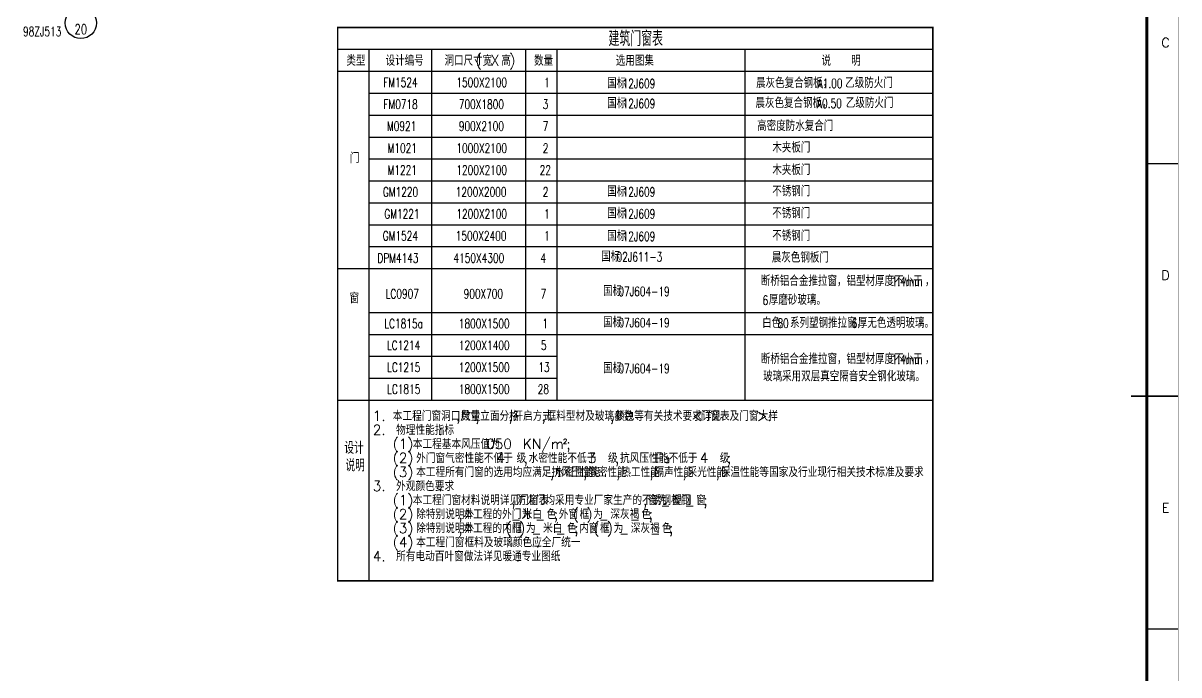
# Model space of a CAD drawing. Header units: millimetres. Extents: x 172649 to 472543, y 238332 to 449264.
# Drawn here: x 276920 to 295370, y 248746 to 259150 of the extents above; entities that cross this region are included whole.
import ezdxf
from ezdxf.enums import TextEntityAlignment as Align

# ---------------------------------------------------------------- set-up
doc = ezdxf.new("R2010")
doc.units = ezdxf.units.MM
doc.header["$LTSCALE"] = 1000
for name, color, linetype in [('DIM_IDEN', 3, 'Continuous'), ('PUB_TAB', 7, 'Continuous'), ('PUB_TEXT', 7, 'Continuous'), ('TEXT', 7, 'Continuous')]:
    doc.layers.add(name, color=color, linetype=linetype)
doc.styles.add('_TCH_DIM', font='SIMPLEX', dxfattribs={"bigfont": 'GBCBIG'})
doc.styles.add('_TCH_LABEL', font='COMPLEX', dxfattribs={"bigfont": 'GBCBIG'})
doc.styles.add('_TCH_WDTABLE', font='SIMPLEX', dxfattribs={"bigfont": 'GBCBIG'})
doc.styles.get("Standard").update_dxf_attribs({"font": 'txt', "bigfont": 'gbcbig.shx'})

# ---------------------------------------------------------------- blocks, each defined once
blk = doc.blocks.new('GEDI_WK_A1')
at = {"color": 3}
for p, q in [((831, 371.25), (841, 371.25)), ((831, 297), (841, 297)), ((831, 222.75), (841, 222.75))]:
    blk.add_line(p, q, dxfattribs=at)
for points, const_width in [([(0, 0), (841, 0), (841, 594), (0, 594)], 0.1), ([(25, 10), (831, 10), (831, 584), (25, 584)], 1)]:
    blk.add_lwpolyline(points, close=True, dxfattribs=dict(at, const_width=const_width))
at = {"color": 3, "const_width": 0.5}
blk.add_lwpolyline([(826, 297), (841, 297)], dxfattribs=at)
at = {"color": 3}
for s, p in [('C', (837, 408.38)), ('D', (837, 334.12)), ('E', (837, 259.88))]:
    blk.add_text(s, height=3, dxfattribs=at).set_placement(p, align=Align.CENTER)

msp = doc.modelspace()

# ---------------------------------------------------------------- linework, layer by layer
at = {"layer": 'DIM_IDEN'}
msp.add_circle((277841.1, 259152.2), 250, dxfattribs=at)
at = {"layer": 'PUB_TAB', "color": 7, "const_width": 25}
msp.add_lwpolyline([(281941, 250246.8), (291441, 250246.8), (291441, 259081.3), (281941, 259081.3)], close=True, dxfattribs=at)
at = {"layer": 'PUB_TAB', "color": 7}
for points in [[(281941, 258731.3), (291441, 258731.3)], [(282441, 258731.3), (282441, 250246.8)], [(283441, 258731.3), (283441, 253131.3)], [(284941, 258731.3), (284941, 253131.3)], [(285441, 258731.3), (285441, 253131.3)], [(288441, 258731.3), (288441, 253131.3)], [(281941, 258381.3), (291441, 258381.3)], [(282441, 258031.3), (291441, 258031.3)], [(282441, 258031.3), (291441, 258031.3)], [(282441, 257681.3), (291441, 257681.3)], [(282441, 257331.3), (291441, 257331.3)], [(282441, 256981.3), (291441, 256981.3)], [(282441, 256631.3), (291441, 256631.3)], [(282441, 256281.3), (291441, 256281.3)], [(282441, 255931.3), (291441, 255931.3)], [(282441, 255581.3), (291441, 255581.3)], [(281941, 255231.3), (291441, 255231.3)], [(282441, 254531.3), (291441, 254531.3)], [(282441, 254181.3), (291441, 254181.3)], [(282441, 253831.3), (285441, 253831.3)], [(282441, 253481.3), (285441, 253481.3)], [(281941, 253131.3), (291441, 253131.3)], [(282441, 253131.3), (291441, 253131.3)]]:
    msp.add_lwpolyline(points, dxfattribs=at)

# ---------------------------------------------------------------- block references
at = {"xscale": 50, "yscale": 50, "zscale": 50}
msp.add_blockref('GEDI_WK_A1', (253307.7, 238344.4), dxfattribs=at)

# ---------------------------------------------------------------- texts
at = {"layer": 'PUB_TAB', "color": 7}
for s, height, p in [('建筑门窗表', 241.13, (286265.5, 258781.3)), ('(', 175, (284138.9, 258468.8)), (')', 175, (284676.3, 258468.8)), ('类型', 168.79, (282081.2, 258468.8)), ('设计编号', 168.79, (282707.4, 258468.8)), ('洞口尺寸', 168.79, (283647.4, 258468.8)), ('宽', 168.8, (284255.5, 258468.8)), ('X', 175, (284378.4, 258468.8)), ('高', 168.8, (284553.4, 258468.8)), ('数量', 168.79, (285077.4, 258468.8)), ('选用图集', 168.79, (286381.8, 258468.8)), ('说', 168.8, (289664.5, 258468.8)), ('明', 168.8, (290137.4, 258468.8)), ('1.', 160, (282501, 252800.8)), ('本工程门窗洞口尺寸', 154.33, (282821, 252800.8)), ('数量', 154.33, (283912.1, 252800.8)), ('立面分格', 154.33, (284216.7, 252800.8)), ('开启方式', 154.33, (284746.1, 252800.8)), ('框料型材及玻璃参数', 154.33, (285275.5, 252800.8)), ('颜色等有关技术要求详见', 154.326, (286366.5, 252800.8)), ('门窗表及门窗大样', 154.33, (287735.6, 252800.8)), (',', 160, (283832.1, 252800.8)), (',', 160, (284136.7, 252800.8)), (',', 160, (284666.1, 252800.8)), (',', 160, (285195.5, 252800.8)), (',', 160, (286286.5, 252800.8)), ('<', 160, (287602.3, 252800.8)), ('>.', 160, (288634.3, 252800.8)), ('2.', 160, (282501, 252576.8)), ('物理性能指标', 154.33, (282874.3, 252576.8)), (':', 160, (283548.4, 252576.8)), ('设计', 192.91, (282048.3, 252273.9)), ('(1)', 160, (282821, 252352.8)), ('本工程基本风压值为', 154.33, (283141, 252352.8)), ('050', 160, (284312.1, 252352.8)), ('KN/m', 160, (284898.7, 252352.8)), ('2', 80, (285538.7, 252432.8)), (';', 160, (285592.1, 252352.8)), ('(2)', 160, (282821, 252128.8)), ('外门窗气密性能不低于', 154.33, (283194.3, 252128.8)), ('4', 160, (284477.7, 252128.8)), ('级', 154.3, (284797.7, 252128.8)), ('水密性能不低于', 154.33, (284990.1, 252128.8)), ('3', 160, (285936.5, 252128.8)), ('级', 154.3, (286256.5, 252128.8)), ('抗风压性能', 154.33, (286448.8, 252128.8)), ('P', 160, (287010.5, 252128.8)), ('不低于', 154.33, (287223.8, 252128.8)), ('4', 160, (287720.9, 252128.8)), ('级', 154.3, (288040.9, 252128.8)), (';', 160, (288153.2, 252128.8)), ('说明', 192.91, (282066.4, 251993.9)), ('(3)', 160, (282821, 251904.8)), ('本工程所有门窗的选用均应满足抗风压性能', 154.326, (283194.3, 251904.8)), (',', 160, (284910.1, 252128.8)), ('水密性能', 154.33, (285408.8, 251904.8)), ('气密性能', 154.33, (285938.2, 251904.8)), (',', 160, (286368.8, 252128.8)), ('热工性能', 154.33, (286467.5, 251904.8)), ('隔声性能', 154.33, (286996.9, 251904.8)), ('3', 80, (287170.5, 252128.8)), ('采光性能', 154.33, (287526.2, 251904.8)), ('保温性能等国家及行业现行相关技术标准及要求', 154.326, (288055.6, 251904.8)), ('外观颜色要求', 154.33, (282874.3, 251680.8)), (',', 160, (285328.8, 251904.8)), (',', 160, (285858.2, 251904.8)), (',', 160, (286387.5, 251904.8)), (',', 160, (286916.9, 251904.8)), (',', 160, (287446.2, 251904.8)), (',', 160, (287975.6, 251904.8)), ('.', 160, (290414.8, 251904.8)), ('3.', 160, (282501, 251680.8)), (':', 160, (283548.4, 251680.8)), ('(1)', 160, (282821, 251456.8)), ('本工程门窗材料说明详见门窗表', 154.326, (283141, 251456.8)), ('防火门均采用专业厂家生产的不锈钢板门', 154.326, (284793.8, 251456.8)), ('窗为', 154.33, (286895.9, 251456.8)), ('塑钢', 154.33, (287280.6, 251456.8)), ('窗', 154.3, (287665.3, 251456.8)), (';', 160, (287777.6, 251456.8)), ('(2)', 160, (282821, 251232.8)), ('除特别说明外', 154.33, (283194.3, 251232.8)), ('本工程的外门为', 154.33, (283948.4, 251232.8)), (',', 160, (284713.8, 251456.8)), ('米白', 154.33, (284894.8, 251232.8)), ('色', 154.3, (285279.4, 251232.8)), (';', 160, (285391.8, 251232.8)), ('外窗', 154.33, (285471.8, 251232.8)), ('(', 160, (285696.5, 251232.8)), ('框', 154.3, (285803.1, 251232.8)), (')', 160, (285915.5, 251232.8)), ('为', 154.3, (286022.1, 251232.8)), ('深灰褐', 154.33, (286294.5, 251232.8)), ('色', 154.3, (286791.5, 251232.8)), (',', 160, (286815.9, 251456.8)), (';', 160, (286903.8, 251232.8)), ('_', 160, (287120.6, 251456.8)), ('_', 160, (287505.3, 251456.8)), ('(3)', 160, (282821, 251008.8)), ('除特别说明外', 154.33, (283194.3, 251008.8)), (',', 160, (283868.4, 251232.8)), ('本工程的内门', 154.33, (283948.4, 251008.8)), ('(', 160, (284622.4, 251008.8)), ('框', 154.3, (284729.1, 251008.8)), ('_', 160, (284734.8, 251232.8)), (')', 160, (284841.4, 251008.8)), ('为', 154.3, (284948.1, 251008.8)), ('_', 160, (285119.4, 251232.8)), ('米白', 154.33, (285220.4, 251008.8)), ('色', 154.3, (285605.1, 251008.8)), (';', 160, (285717.4, 251008.8)), ('内窗', 154.33, (285797.4, 251008.8)), ('(', 160, (286022.1, 251008.8)), ('框', 154.3, (286128.8, 251008.8)), ('_', 160, (286134.5, 251232.8)), (')', 160, (286241.1, 251008.8)), ('为', 154.3, (286347.8, 251008.8)), ('深灰褐', 154.33, (286620.1, 251008.8)), ('_', 160, (286631.5, 251232.8)), ('色', 154.3, (287117.2, 251008.8)), (';', 160, (287229.5, 251008.8)), ('(4)', 160, (282821, 250784.8)), ('本工程门窗框料及玻璃颜色应全厂统一', 154.326, (283194.3, 250784.8)), (',', 160, (283868.4, 251008.8)), ('_', 160, (285060.4, 251008.8)), ('_', 160, (285445.1, 251008.8)), ('_', 160, (286460.1, 251008.8)), ('_', 160, (286957.2, 251008.8)), ('.', 160, (285104.1, 250784.8)), ('4.', 160, (282501, 250560.8)), ('所有电动百叶窗做法详见暖通专业图纸', 154.326, (282874.3, 250560.8)), ('.', 160, (284784.1, 250560.8))]:
    msp.add_text(s, height=height, dxfattribs=at).set_placement(p)
at = {"layer": 'PUB_TAB', "color": 2, "style": '_TCH_WDTABLE', "width": 0.705882}
for s, p in [('FM1524', (282668.6, 258129.8)), ('FM0718', (282671.1, 257779.8)), ('M0921', (282728.6, 257429.8)), ('M1021', (282738.6, 257079.8)), ('M1221', (282738.6, 256729.8)), ('GM1220', (282663.6, 256379.8)), ('GM1221', (282686.1, 256029.8)), ('GM1524', (282661.1, 255679.8))]:
    msp.add_text(s, height=148.75, dxfattribs=at).set_placement(p)
at = {"layer": 'PUB_TAB', "style": '_TCH_WDTABLE', "width": 0.705882}
for s, height, p in [('1500X2100', 148.75, (283836.1, 258129.8)), ('1', 148.8, (285238.6, 258129.8)), ('12J609', 148.75, (286489.7, 258109.6)), ('A1.00', 148.75, (289603.8, 258113.9)), ('12J609', 148.75, (286489.7, 257790.6)), ('A0.50', 148.75, (289593.8, 257794.7)), ('700X1800', 148.75, (283876.1, 257779.8)), ('3', 148.8, (285216.1, 257779.8)), ('900X2100', 148.75, (283876.1, 257429.8)), ('7', 148.8, (285216.1, 257429.8)), ('1000X2100', 148.75, (283836.1, 257079.8)), ('2', 148.8, (285216.1, 257079.8)), ('1200X2100', 148.75, (283836.1, 256729.8)), ('22', 148.75, (285166.1, 256729.8)), ('1200X2000', 148.75, (283826.1, 256379.8)), ('2', 148.8, (285216.1, 256379.8)), ('12J609', 148.75, (286489.7, 256381.1)), ('1200X2100', 148.75, (283836.1, 256029.8)), ('1', 148.8, (285238.6, 256029.8)), ('12J609', 148.75, (286489.7, 256031.1)), ('1500X2400', 148.75, (283826.1, 255679.8)), ('1', 148.8, (285238.6, 255679.8)), ('12J609', 148.75, (286489.7, 255670.5)), ('DPM4143', 148.75, (282574.9, 255324.9)), ('4150X4300', 148.75, (283789.9, 255324.9)), ('4', 148.8, (285177.4, 255324.9)), ('1.4mm', 148.75, (290785.6, 254953.1)), ('LC0907', 148.75, (282706.9, 254754.6)), ('900X700', 148.75, (283951.9, 254754.6)), ('7', 148.8, (285181.6, 254754.6)), ('6', 148.8, (288724.4, 254651.5)), ('LC1815a', 148.75, (282686, 254278.9)), ('1800X1500', 148.75, (283876, 254278.9)), ('1', 148.8, (285208.2, 254278.9)), ('80', 148.75, (288962.7, 254283.9)), ('6', 148.8, (290145.7, 254283.9)), ('LC1214', 148.75, (282728.5, 253932)), ('1200X1400', 148.75, (283876, 253932)), ('5', 148.8, (285185.7, 253932)), ('LC1215', 148.75, (282731, 253582)), ('1200X1500', 148.75, (283876, 253582)), ('13', 148.75, (285145.7, 253582)), ('1.4mm', 148.75, (290785.6, 253707.3)), ('LC1815', 148.75, (282731, 253232)), ('1800X1500', 148.75, (283876, 253232)), ('28', 148.75, (285135.7, 253232))]:
    msp.add_text(s, height=height, dxfattribs=at).set_placement(p)
at = {"layer": 'PUB_TAB', "style": '_TCH_WDTABLE'}
for s, height, p in [('国标', 168.79, (286243.9, 258109.6)), ('晨灰色复合钢板，', 168.79, (288620.8, 258113.9)), ('乙级防火门', 168.79, (290043.8, 258113.9)), ('国标', 168.79, (286243.9, 257790.6)), ('晨灰色复合钢板，', 168.79, (288610.8, 257794.7)), ('乙级防火门', 168.79, (290053.8, 257794.7)), ('高密度防水复合门', 168.79, (288638.1, 257428.8)), ('木夹板门', 168.79, (288880.1, 257082.5)), ('门', 168.8, (282136.6, 256914)), ('木夹板门', 168.79, (288880.1, 256725.3)), ('国标', 168.79, (286243.9, 256381.1)), ('不锈钢门', 168.79, (288879.2, 256384.8)), ('国标', 168.79, (286243.9, 256031.1)), ('不锈钢门', 168.79, (288879.2, 256034.8)), ('国标', 168.79, (286243.9, 255670.5)), ('不锈钢门', 168.79, (288879.2, 255674.2)), ('晨灰色钢板门', 168.79, (288871.9, 255327.6)), ('断桥铝合金推拉窗，铝型材厚度不小于', 168.794, (288696.7, 254953.1)), ('，', 168.8, (291315.6, 254953.1)), ('窗', 168.8, (282131.6, 254677.4)), ('厚磨砂玻璃。', 168.79, (288824.4, 254651.5)), ('白色', 168.79, (288717, 254283.9)), ('系列塑钢推拉窗，', 168.79, (289162.7, 254283.9)), ('厚无色透明玻璃。', 168.79, (290245.7, 254283.9)), ('断桥铝合金推拉窗，铝型材厚度不小于', 168.794, (288696.7, 253707.3)), ('，', 168.8, (291315.6, 253707.3)), ('玻璃采用双层真空隔音安全钢化玻璃。', 168.794, (288733.2, 253431.1))]:
    msp.add_text(s, height=height, dxfattribs=at).set_placement(p)
at = {"layer": 'PUB_TEXT', "style": '_TCH_LABEL', "width": 0.705882}
msp.add_text('98ZJ513', height=148.75, dxfattribs=at).set_placement((276918.6, 258941.5))
at = {"layer": 'PUB_TEXT', "style": '_TCH_LABEL', "width": 0.772059}
msp.add_text('20', height=161, dxfattribs=at).set_placement((277740.5, 258971.1), (277941.7, 258971.1), align=Align.FIT)
at = {"layer": 'TEXT', "style": '_TCH_DIM'}
for p in [(286147.4, 255342.2), (286177.3, 254792.5), (286177.3, 254293.7), (286177.3, 253561.8)]:
    msp.add_text('国标', height=168.79, dxfattribs=at).set_placement(p)
at = {"layer": 'TEXT', "style": '_TCH_DIM', "width": 0.705882}
for s, p in [('02J611-3', (286393.1, 255342.2)), ('07J604-19', (286423.1, 254792.5)), ('07J604-19', (286423.1, 254293.7)), ('07J604-19', (286423.1, 253561.8))]:
    msp.add_text(s, height=148.75, dxfattribs=at).set_placement(p)

doc.saveas('drawing.dxf')
